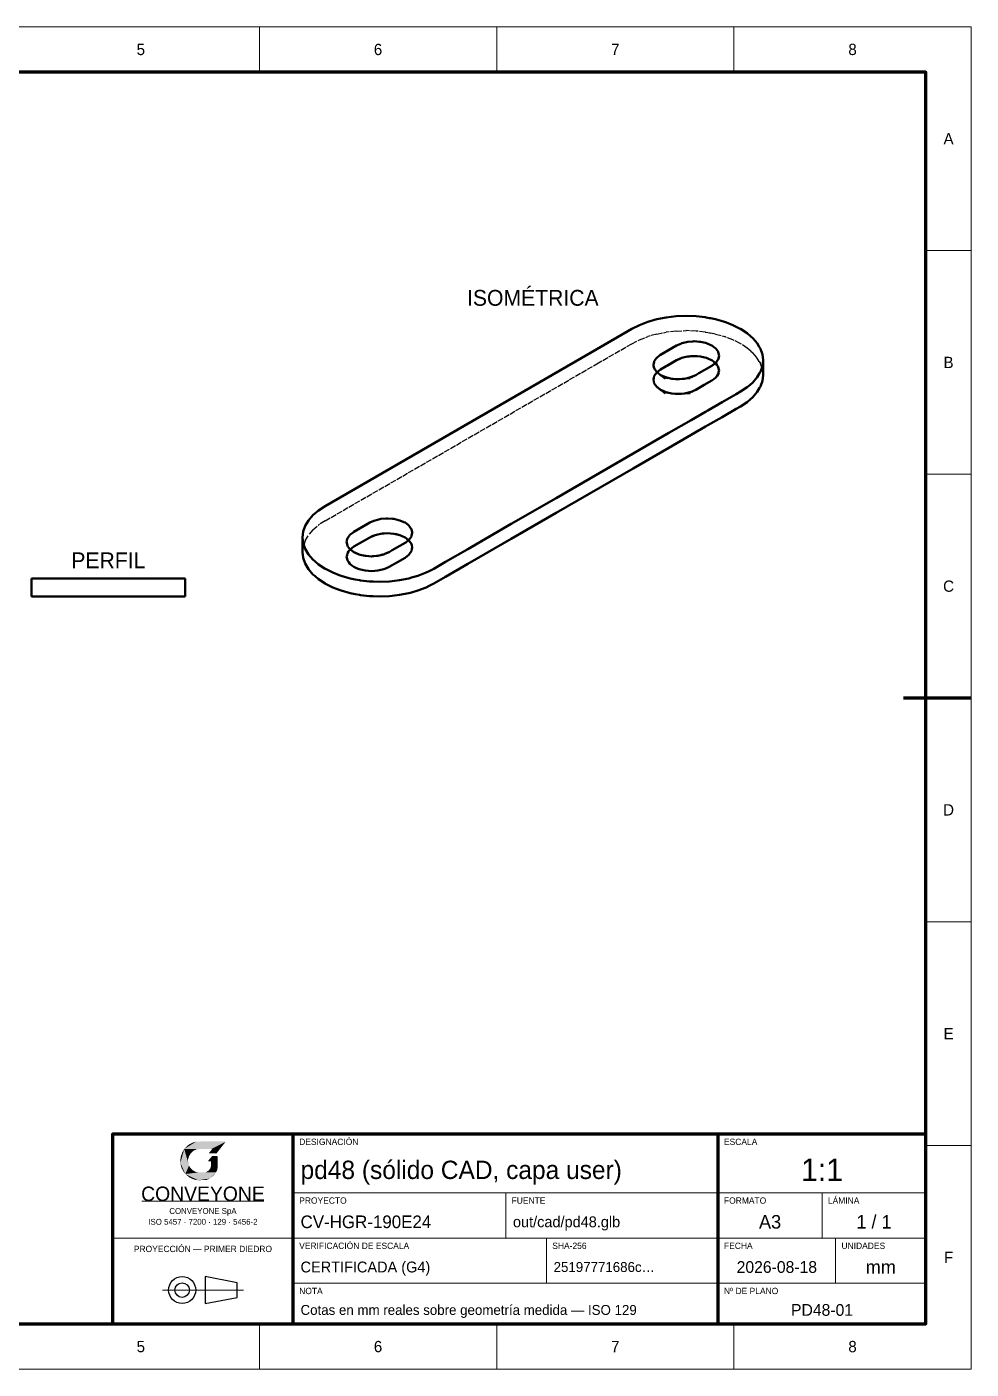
# Model space of a CAD drawing. Header units: millimetres. Extents: x 0 to 420, y 0 to 297.
# Drawn here: x 211 to 420, y 0 to 297 of the extents above; entities that cross this region are included whole.
import ezdxf
from ezdxf.enums import TextEntityAlignment as Align

# ---------------------------------------------------------------- set-up
doc = ezdxf.new("R2010")
doc.units = ezdxf.units.MM
doc.linetypes.add('DASHED', pattern=[1.524, 1.27, -0.254])
for name, color, linetype, lineweight in [('FINA', 7, 'CONTINUOUS', 18), ('NORMA', 7, 'CONTINUOUS', 70), ('OCULTA', 8, 'DASHED', 25), ('TEXTO', 7, 'CONTINUOUS', 25), ('VISIBLE', 7, 'CONTINUOUS', 50)]:
    doc.layers.add(name, color=color, linetype=linetype, lineweight=lineweight)
doc.layers.add('LOGO', color=5, linetype='CONTINUOUS', lineweight=35, true_color=0x3b7cd5)

msp = doc.modelspace()

# ---------------------------------------------------------------- linework, layer by layer
at = {"layer": 'FINA'}
for p, q in [((262.5, 287), (262.5, 297)), ((315, 287), (315, 297)), ((367.5, 287), (367.5, 297)), ((410, 247.5), (420, 247.5)), ((410, 198), (420, 198)), ((410, 148.5), (420, 148.5)), ((410, 99), (420, 99)), ((410, 49.5), (420, 49.5)), ((270, 39), (364, 39)), ((317, 29), (317, 39)), ((364, 39), (410, 39)), ((387, 29), (387, 39)), ((236.5, 37.2), (263.5, 37.2)), ((230, 29), (270, 29)), ((270, 29), (364, 29)), ((326, 19), (326, 29)), ((364, 29), (410, 29)), ((390, 19), (390, 29)), ((270, 19), (364, 19)), ((364, 19), (410, 19)), ((241.03, 17.5), (258.97, 17.5)), ((262.5, 0), (262.5, 10)), ((315, 0), (315, 10)), ((367.5, 0), (367.5, 10))]:
    msp.add_line(p, q, dxfattribs=at)
msp.add_lwpolyline([(0, 0), (420, 0), (420, 297), (0, 297)], close=True, dxfattribs=at)
at = {"layer": 'LOGO'}
for points in [[(245.86, 48.71), (245.14, 47.19), (245.02, 45.63)], [(245.86, 48.71), (245.02, 45.63), (246.1, 43.18)], [(245.86, 48.71), (245.5, 48.13), (245.14, 47.19)], [(248.46, 50.33), (246.93, 49.73), (245.86, 48.71)], [(254.98, 50.27), (248.46, 50.33), (245.86, 48.71)], [(248.8, 48.67), (254.98, 50.27), (245.86, 48.71)], [(246.93, 49.73), (246.4, 49.29), (245.86, 48.71)], [(248.08, 48.43), (248.8, 48.67), (245.86, 48.71)], [(247.84, 48.29), (248.08, 48.43), (245.86, 48.71)], [(247.35, 47.82), (247.84, 48.29), (245.86, 48.71)], [(246.89, 47.05), (247.35, 47.82), (245.86, 48.71)], [(246.72, 46.47), (246.89, 47.05), (245.86, 48.71)], [(246.72, 45.85), (246.72, 46.47), (245.86, 48.71)], [(246.91, 45.03), (246.72, 45.85), (245.86, 48.71)], [(246.91, 45.03), (245.86, 48.71), (246.1, 43.18)], [(248.46, 50.33), (247.81, 50.16), (246.93, 49.73)], [(254.9, 50.4), (250.19, 50.4), (248.46, 50.33)], [(254.98, 50.27), (254.9, 50.4), (248.46, 50.33)], [(248.8, 48.67), (251.95, 48.74), (254.98, 50.27)], [(252.01, 48.66), (251.33, 47.82), (251.37, 47.76)], [(251.37, 47.76), (252.98, 47.71), (254.98, 50.27)], [(252.01, 48.66), (251.37, 47.76), (254.98, 50.27)], [(251.95, 48.74), (252.01, 48.66), (254.98, 50.27)], [(245.14, 47.19), (245.02, 46.52), (245.02, 45.63)], [(245.02, 45.63), (245.11, 45.06), (245.3, 44.45)], [(245.02, 45.63), (245.3, 44.45), (246.1, 43.18)], [(246.1, 43.18), (247.2, 44.55), (246.91, 45.03)], [(246.1, 43.18), (247.74, 44.01), (247.2, 44.55)], [(253.26, 47.12), (252.04, 47.16), (251.19, 46.16)], [(253.26, 47.12), (251.19, 46.16), (251.81, 45.97)], [(251.19, 46.16), (251.2, 46), (251.81, 45.97)], [(252.87, 43.52), (251.81, 45.03), (251.62, 44.38)], [(252.87, 43.52), (253.26, 47.12), (251.81, 45.97)], [(252.87, 43.52), (251.81, 45.97), (251.81, 45.03)], [(252.87, 43.52), (253.21, 44.29), (253.26, 47.12)], [(253.21, 44.29), (253.28, 45.18), (253.26, 47.12)], [(245.3, 44.45), (245.66, 43.76), (246.1, 43.18)], [(246.1, 43.18), (248.42, 43.63), (247.74, 44.01)], [(246.1, 43.18), (248.92, 43.51), (248.42, 43.63)], [(246.1, 43.18), (252.87, 43.52), (250.6, 43.55)], [(246.1, 43.18), (250.6, 43.55), (248.92, 43.51)], [(246.1, 43.18), (248.92, 41.8), (252.87, 43.52)], [(246.1, 43.18), (246.9, 42.5), (247.41, 42.21)], [(246.1, 43.18), (247.41, 42.21), (248.92, 41.8)], [(247.41, 42.21), (248.27, 41.9), (248.92, 41.8)], [(248.92, 41.8), (251.54, 42.18), (252.87, 43.52)], [(248.92, 41.8), (250.7, 41.85), (251.54, 42.18)], [(252.87, 43.52), (251.18, 43.87), (250.6, 43.55)], [(252.87, 43.52), (251.62, 44.38), (251.18, 43.87)], [(251.54, 42.18), (252.34, 42.84), (252.87, 43.52)], [(252.87, 43.52), (253.09, 43.9), (253.21, 44.29)]]:
    msp.add_solid(points, dxfattribs=at)
at = {"layer": 'NORMA'}
for p, q in [((420, 148.5), (405, 148.5)), ((270, 10), (270, 52)), ((364, 10), (364, 52))]:
    msp.add_line(p, q, dxfattribs=at)
for points in [[(20, 10), (410, 10), (410, 287), (20, 287)], [(230, 10), (410, 10), (410, 52), (230, 52)]]:
    msp.add_lwpolyline(points, close=True, dxfattribs=at)
at = {"layer": 'OCULTA'}
for p, q in [((350.44, 229.03), (348.44, 228.46)), ((350.44, 229.03), (352.54, 229.44)), ((354.72, 229.69), (352.54, 229.44)), ((354.72, 229.69), (356.94, 229.78)), ((359.16, 229.69), (356.94, 229.78)), ((361.11, 229.47), (359.16, 229.69)), ((361.11, 229.47), (361.34, 229.44)), ((361.34, 229.44), (362.07, 229.3)), ((362.07, 229.3), (362.32, 229.25)), ((363.45, 229.03), (362.32, 229.25)), ((363.45, 229.03), (365.44, 228.46)), ((337.19, 222.44), (344.92, 226.9)), ((344.92, 226.9), (346.59, 227.75)), ((346.59, 227.75), (348.44, 228.46)), ((365.88, 228.3), (365.44, 228.46)), ((367.29, 227.75), (365.88, 228.3)), ((368.88, 226.94), (367.29, 227.75)), ((368.88, 226.94), (368.96, 226.9)), ((370.43, 225.94), (368.96, 226.9)), ((371.24, 225.24), (370.43, 225.94)), ((371.24, 225.24), (371.66, 224.87)), ((372.18, 224.27), (371.66, 224.87)), ((372.65, 223.72), (372.18, 224.27)), ((373.11, 222.93), (372.65, 223.72)), ((373.11, 222.93), (373.36, 222.5)), ((277.04, 187.71), (337.19, 222.44)), ((373.8, 221.24), (373.36, 222.5)), ((373.94, 220.02), (373.8, 221.24)), ((373.94, 220.02), (373.94, 219.96)), ((277.04, 187.71), (275.57, 186.75)), ((272.64, 183.31), (273.35, 184.53)), ((274.34, 185.68), (273.35, 184.53)), ((274.34, 185.68), (275.57, 186.75)), ((272.06, 180.77), (272.2, 182.05)), ((272.64, 183.31), (272.2, 182.05)), ((212.15, 174.96), (212.06, 174.96)), ((212.06, 174.96), (212.06, 174.96)), ((212.06, 174.96), (212.06, 174.96)), ((212.06, 174.96), (212.06, 174.96)), ((212.06, 174.96), (212.06, 174.96)), ((212.06, 174.96), (212.06, 174.96)), ((212.06, 174.96), (212.06, 174.96)), ((212.06, 174.96), (212.06, 174.96)), ((212.06, 174.96), (212.06, 174.96)), ((212.06, 174.96), (212.06, 174.96)), ((212.06, 174.96), (212.06, 174.96)), ((212.06, 174.96), (212.06, 174.96)), ((212.06, 174.96), (212.06, 174.96)), ((212.2, 174.96), (212.15, 174.96)), ((212.64, 174.96), (212.2, 174.96)), ((213.15, 174.96), (212.64, 174.96)), ((213.35, 174.96), (213.15, 174.96)), ((214.34, 174.96), (213.35, 174.96)), ((215.22, 174.96), (214.34, 174.96)), ((215.57, 174.96), (215.22, 174.96)), ((217.04, 174.96), (215.57, 174.96)), ((218.1, 174.96), (217.04, 174.96)), ((218.71, 174.96), (218.1, 174.96)), ((220.36, 174.96), (218.71, 174.96)), ((220.56, 174.96), (220.36, 174.96)), ((221.49, 174.96), (220.56, 174.96)), ((222.55, 174.96), (221.49, 174.96)), ((224.66, 174.96), (222.55, 174.96)), ((225.17, 174.96), (224.66, 174.96)), ((226.84, 174.96), (225.17, 174.96)), ((228.95, 174.96), (226.84, 174.96)), ((229.06, 174.96), (228.95, 174.96)), ((231.28, 174.96), (229.06, 174.96)), ((232.71, 174.96), (231.28, 174.96)), ((233.46, 174.96), (232.71, 174.96)), ((235.56, 174.96), (233.46, 174.96)), ((237.56, 174.96), (235.56, 174.96)), ((239.41, 174.96), (237.56, 174.96)), ((241.08, 174.96), (239.41, 174.96)), ((242.55, 174.96), (241.08, 174.96)), ((243.78, 174.96), (242.55, 174.96)), ((244.76, 174.96), (243.78, 174.96)), ((245.48, 174.96), (244.76, 174.96)), ((245.91, 174.96), (245.48, 174.96)), ((246.06, 174.96), (245.91, 174.96)), ((246.06, 174.96), (246.06, 174.96)), ((246.06, 174.96), (246.06, 174.96)), ((212.15, 170.96), (212.06, 170.96)), ((212.06, 170.96), (212.06, 170.96)), ((212.06, 170.96), (212.06, 170.96)), ((212.06, 170.96), (212.06, 170.96)), ((212.06, 170.96), (212.06, 170.96)), ((212.06, 170.96), (212.06, 170.96)), ((212.06, 170.96), (212.06, 170.96)), ((212.06, 170.96), (212.06, 170.96)), ((212.06, 170.96), (212.06, 170.96)), ((212.06, 170.96), (212.06, 170.96)), ((212.06, 170.96), (212.06, 170.96)), ((212.06, 170.96), (212.06, 170.96)), ((212.06, 170.96), (212.06, 170.96)), ((212.15, 170.96), (212.2, 170.96)), ((212.64, 170.96), (212.2, 170.96)), ((213.15, 170.96), (212.64, 170.96)), ((213.15, 170.96), (213.35, 170.96)), ((214.34, 170.96), (213.35, 170.96)), ((215.22, 170.96), (214.34, 170.96)), ((215.22, 170.96), (215.57, 170.96)), ((217.04, 170.96), (215.57, 170.96)), ((218.1, 170.96), (217.04, 170.96)), ((218.1, 170.96), (218.71, 170.96)), ((220.36, 170.96), (218.71, 170.96)), ((220.56, 170.96), (220.36, 170.96)), ((221.49, 170.96), (220.56, 170.96)), ((221.49, 170.96), (222.55, 170.96)), ((224.66, 170.96), (222.55, 170.96)), ((225.17, 170.96), (224.66, 170.96)), ((225.17, 170.96), (226.84, 170.96)), ((228.95, 170.96), (226.84, 170.96)), ((229.06, 170.96), (228.95, 170.96)), ((229.06, 170.96), (231.28, 170.96)), ((232.71, 170.96), (231.28, 170.96)), ((233.46, 170.96), (232.71, 170.96)), ((233.46, 170.96), (235.56, 170.96)), ((237.56, 170.96), (235.56, 170.96)), ((237.56, 170.96), (239.41, 170.96)), ((241.08, 170.96), (239.41, 170.96)), ((241.08, 170.96), (242.55, 170.96)), ((243.78, 170.96), (242.55, 170.96)), ((243.78, 170.96), (244.76, 170.96)), ((245.48, 170.96), (244.76, 170.96)), ((245.48, 170.96), (245.91, 170.96)), ((246.06, 170.96), (245.91, 170.96)), ((246.06, 170.96), (246.06, 170.96)), ((246.06, 170.96), (246.06, 170.96))]:
    msp.add_line(p, q, dxfattribs=at)
at = {"layer": 'TEXTO'}
msp.add_lwpolyline([(250.46, 14.51), (257.59, 15.89), (257.59, 19.11), (250.46, 20.49)], close=True, dxfattribs=at)
for radius in [2.99, 1.61]:
    msp.add_circle((245.4, 17.5), radius, dxfattribs=at)
at = {"layer": 'VISIBLE'}
for p, q in [((346.59, 231.02), (348.44, 231.73)), ((346.59, 231.02), (348.44, 231.73)), ((350.44, 232.3), (348.44, 231.73)), ((348.44, 231.73), (350.44, 232.3)), ((348.44, 231.73), (348.44, 231.73)), ((352.54, 232.71), (350.44, 232.3)), ((350.44, 232.3), (352.54, 232.71)), ((350.44, 232.3), (350.44, 232.3)), ((354.72, 232.96), (352.54, 232.71)), ((352.54, 232.71), (354.72, 232.96)), ((352.54, 232.71), (352.54, 232.71)), ((356.94, 233.04), (354.72, 232.96)), ((354.72, 232.96), (356.94, 233.04)), ((354.72, 232.96), (354.72, 232.96)), ((359.16, 232.96), (356.94, 233.04)), ((356.94, 233.04), (356.94, 233.04)), ((356.94, 233.04), (359.16, 232.96)), ((361.11, 232.74), (359.16, 232.96)), ((359.16, 232.96), (359.16, 232.96)), ((359.16, 232.96), (361.11, 232.74)), ((361.34, 232.71), (361.11, 232.74)), ((361.11, 232.74), (361.34, 232.71)), ((362.07, 232.57), (361.34, 232.71)), ((361.34, 232.71), (361.34, 232.71)), ((361.34, 232.71), (362.07, 232.57)), ((362.07, 232.57), (362.32, 232.52)), ((362.07, 232.57), (362.32, 232.52)), ((363.45, 232.3), (362.32, 232.52)), ((362.32, 232.52), (363.45, 232.3)), ((365.44, 231.73), (363.45, 232.3)), ((363.45, 232.3), (363.45, 232.3)), ((363.45, 232.3), (365.44, 231.73)), ((365.88, 231.56), (365.44, 231.73)), ((365.44, 231.73), (365.44, 231.73)), ((365.44, 231.73), (365.88, 231.56)), ((337.19, 225.71), (344.92, 230.17)), ((337.19, 225.71), (344.92, 230.17)), ((346.59, 231.02), (344.92, 230.17)), ((344.92, 230.17), (346.59, 231.02)), ((344.92, 230.17), (344.92, 230.17)), ((346.59, 231.02), (346.59, 231.02)), ((367.29, 231.02), (365.88, 231.56)), ((365.88, 231.56), (367.29, 231.02)), ((368.88, 230.21), (367.29, 231.02)), ((367.29, 231.02), (367.29, 231.02)), ((367.29, 231.02), (368.88, 230.21)), ((368.96, 230.17), (368.88, 230.21)), ((368.88, 230.21), (368.96, 230.17)), ((370.43, 229.2), (368.96, 230.17)), ((368.96, 230.17), (368.96, 230.17)), ((368.96, 230.17), (370.43, 229.2)), ((371.24, 228.5), (370.43, 229.2)), ((370.43, 229.2), (370.43, 229.2)), ((370.43, 229.2), (371.24, 228.5)), ((354.82, 226.49), (351.28, 224.45)), ((351.28, 224.45), (354.11, 226.09)), ((354.82, 226.49), (354.11, 226.09)), ((354.82, 226.49), (355.73, 226.9)), ((355.96, 227), (355.73, 226.9)), ((355.96, 227), (357.02, 227.25)), ((357.29, 227.32), (357.02, 227.25)), ((357.29, 227.32), (358.42, 227.4)), ((358.71, 227.42), (358.42, 227.4)), ((358.71, 227.42), (359.85, 227.34)), ((360.13, 227.32), (359.85, 227.34)), ((360.13, 227.32), (361.19, 227.06)), ((361.46, 227), (361.19, 227.06)), ((361.46, 227), (362.37, 226.6)), ((362.6, 226.49), (362.37, 226.6)), ((362.6, 226.49), (363.3, 225.97)), ((363.47, 225.84), (363.3, 225.97)), ((363.47, 225.84), (363.91, 225.22)), ((371.66, 228.14), (371.24, 228.5)), ((371.24, 228.5), (371.66, 228.14)), ((372.18, 227.53), (371.66, 228.14)), ((371.66, 228.14), (371.66, 228.14)), ((371.66, 228.14), (371.66, 228.14)), ((371.66, 228.14), (372.18, 227.53)), ((372.65, 226.98), (372.18, 227.53)), ((372.18, 227.53), (372.65, 226.98)), ((373.11, 226.19), (372.65, 226.98)), ((372.65, 226.98), (372.65, 226.98)), ((372.65, 226.98), (372.65, 226.98)), ((372.65, 226.98), (373.11, 226.19)), ((373.36, 225.77), (373.11, 226.19)), ((373.11, 226.19), (373.36, 225.77)), ((373.8, 224.51), (373.36, 225.77)), ((373.36, 225.77), (373.36, 225.77)), ((373.36, 225.77), (373.36, 225.77)), ((373.36, 225.77), (373.8, 224.51)), ((337.19, 225.71), (277.04, 190.98)), ((277.04, 190.98), (337.19, 225.71)), ((349.67, 222.21), (349.82, 222.87)), ((349.86, 223.03), (349.82, 222.87)), ((349.86, 223.03), (350.3, 223.64)), ((350.41, 223.8), (350.3, 223.64)), ((350.41, 223.8), (351.11, 224.32)), ((351.28, 224.45), (351.11, 224.32)), ((354.82, 223.23), (351.28, 221.19)), ((354.82, 223.23), (351.28, 221.19)), ((354.82, 223.23), (352.98, 222.17)), ((354.82, 223.23), (355.37, 223.47)), ((354.97, 223.29), (354.82, 223.23)), ((354.82, 223.23), (354.82, 223.23)), ((355.96, 223.73), (354.97, 223.29)), ((355.96, 223.73), (355.37, 223.47)), ((355.96, 223.73), (356.6, 223.89)), ((356, 223.74), (355.96, 223.73)), ((355.96, 223.73), (355.96, 223.73)), ((355.96, 223.73), (355.96, 223.73)), ((356.6, 223.89), (356, 223.74)), ((357.29, 224.05), (356.6, 223.89)), ((357.29, 224.05), (356.6, 223.89)), ((357.29, 224.05), (357.97, 224.1)), ((357.62, 224.08), (357.29, 224.05)), ((357.29, 224.05), (357.29, 224.05)), ((357.29, 224.05), (357.29, 224.05)), ((357.97, 224.1), (357.62, 224.08)), ((358.71, 224.16), (357.97, 224.1)), ((358.71, 224.16), (357.97, 224.1)), ((358.71, 224.16), (359.39, 224.11)), ((360.13, 224.05), (358.71, 224.16)), ((358.71, 224.16), (358.71, 224.16)), ((358.71, 224.16), (358.71, 224.16)), ((358.71, 224.16), (358.71, 224.16)), ((360.13, 224.05), (359.39, 224.11)), ((360.13, 224.05), (360.77, 223.9)), ((360.72, 223.91), (360.13, 224.05)), ((360.13, 224.05), (360.13, 224.05)), ((360.13, 224.05), (360.13, 224.05)), ((361.46, 223.73), (360.72, 223.91)), ((361.46, 223.73), (360.77, 223.9)), ((361.46, 223.73), (362.01, 223.49)), ((362.01, 223.49), (361.46, 223.73)), ((361.46, 223.73), (361.46, 223.73)), ((361.46, 223.73), (361.46, 223.73)), ((362.6, 223.23), (362.01, 223.49)), ((362.6, 223.23), (362.01, 223.49)), ((362.6, 223.23), (363.02, 222.91)), ((363.41, 222.62), (362.6, 223.23)), ((362.6, 223.23), (362.6, 223.23)), ((362.6, 223.23), (362.6, 223.23)), ((363.47, 222.57), (363.02, 222.91)), ((364.24, 223.73), (363.47, 222.66)), ((363.47, 222.66), (363.58, 222.82)), ((364.02, 223.43), (363.58, 222.82)), ((364.02, 225.07), (363.91, 225.22)), ((364.02, 225.07), (364.17, 224.41)), ((364.08, 223.67), (364.02, 223.43)), ((364.02, 223.43), (364.06, 223.59)), ((364.21, 224.25), (364.06, 223.59)), ((364.21, 224.25), (364.17, 224.41)), ((373.94, 223.28), (373.8, 224.51)), ((373.8, 224.51), (373.8, 224.51)), ((373.8, 224.51), (373.8, 224.51)), ((373.8, 224.51), (373.94, 223.28)), ((373.8, 221.95), (373.94, 223.23)), ((373.94, 223.23), (373.94, 223.28)), ((373.94, 223.28), (373.94, 223.23)), ((373.94, 223.23), (373.94, 223.23)), ((373.94, 223.23), (373.94, 219.96)), ((349.67, 222.21), (349.71, 222.04)), ((349.86, 221.39), (349.71, 222.04)), ((349.86, 221.39), (349.97, 221.23)), ((349.86, 219.76), (350.12, 220.13)), ((350.41, 220.62), (349.97, 221.23)), ((350.41, 220.53), (350.12, 220.13)), ((350.41, 220.53), (350.83, 220.85)), ((350.41, 220.62), (352.38, 219.14)), ((350.41, 220.62), (350.58, 220.49)), ((350.72, 220.77), (350.47, 220.58)), ((350.47, 220.58), (350.47, 220.58)), ((350.47, 220.58), (350.47, 220.58)), ((350.47, 220.58), (350.47, 220.58)), ((350.47, 220.58), (350.47, 220.58)), ((350.47, 220.58), (350.47, 220.58)), ((350.47, 220.58), (350.47, 220.58)), ((350.47, 220.58), (350.47, 220.58)), ((350.47, 220.58), (350.47, 220.58)), ((350.47, 220.58), (350.47, 220.58)), ((350.47, 220.58), (350.47, 220.58)), ((350.47, 220.58), (350.47, 220.58)), ((350.47, 220.58), (350.47, 220.58)), ((350.47, 220.58), (350.47, 220.58)), ((350.47, 220.58), (350.47, 220.58)), ((350.47, 220.58), (350.47, 220.58)), ((350.47, 220.58), (350.47, 220.58)), ((350.47, 220.58), (350.47, 220.58)), ((350.47, 220.58), (350.47, 220.58)), ((350.47, 220.58), (350.47, 220.58)), ((350.47, 220.58), (350.58, 220.49)), ((351.28, 219.96), (350.58, 220.49)), ((350.58, 220.49), (351.28, 219.96)), ((350.83, 220.85), (350.72, 220.77)), ((351.28, 221.19), (350.83, 220.85)), ((350.94, 220.93), (350.83, 220.85)), ((351.28, 221.19), (350.94, 220.93)), ((351.28, 221.19), (352.98, 222.17)), ((351.28, 221.19), (351.28, 221.19)), ((351.28, 219.96), (352.78, 219.3)), ((351.28, 219.96), (351.51, 219.86)), ((351.28, 219.96), (351.28, 219.96)), ((351.28, 219.96), (351.28, 219.96)), ((351.28, 219.96), (351.95, 219.67)), ((352.42, 219.46), (351.51, 219.86)), ((359.06, 219.96), (357.92, 219.46)), ((359.06, 219.96), (358.15, 219.56)), ((358.15, 219.56), (359.06, 219.96)), ((359.06, 219.96), (359.77, 220.37)), ((359.06, 219.96), (359.77, 220.37)), ((359.06, 219.96), (359.06, 219.96)), ((362.6, 222), (359.77, 220.37)), ((359.77, 220.37), (362.6, 222)), ((362.6, 222), (363.41, 222.62)), ((362.6, 222), (362.77, 222.14)), ((362.6, 222), (362.6, 222)), ((363.47, 222.66), (362.77, 222.14)), ((363.41, 222.62), (363.41, 222.62)), ((363.41, 222.62), (363.41, 222.62)), ((363.41, 222.62), (363.41, 222.62)), ((363.41, 222.62), (363.41, 222.62)), ((363.41, 222.62), (363.41, 222.62)), ((363.41, 222.62), (363.41, 222.62)), ((363.41, 222.62), (363.41, 222.62)), ((363.41, 222.62), (363.41, 222.62)), ((363.41, 222.62), (363.41, 222.62)), ((363.41, 222.62), (363.41, 222.62)), ((363.41, 222.62), (363.41, 222.62)), ((363.41, 222.62), (363.41, 222.62)), ((363.41, 222.62), (363.41, 222.62)), ((363.41, 222.62), (363.41, 222.62)), ((363.41, 222.62), (363.41, 222.62)), ((363.41, 222.62), (363.41, 222.62)), ((363.41, 222.62), (363.41, 222.62)), ((363.41, 222.62), (363.41, 222.62)), ((363.41, 222.62), (363.41, 222.62)), ((363.47, 222.57), (363.74, 222.2)), ((364.24, 220.47), (363.47, 219.4)), ((363.47, 219.4), (363.76, 219.79)), ((364.02, 221.81), (363.74, 222.2)), ((364.02, 220.16), (363.76, 219.79)), ((364.02, 221.81), (364.11, 221.41)), ((364.02, 220.16), (364.12, 220.59)), ((364.08, 220.4), (364.02, 220.16)), ((364.21, 220.98), (364.11, 221.41)), ((364.21, 220.98), (364.12, 220.59)), ((372.65, 219.47), (373.19, 220.4)), ((373.19, 220.4), (373.36, 220.69)), ((373.36, 220.69), (373.8, 221.95)), ((373.8, 218.68), (373.94, 219.96)), ((373.94, 219.96), (373.8, 218.68)), ((373.94, 219.96), (373.94, 219.96)), ((349.67, 218.94), (349.76, 219.34)), ((349.67, 218.94), (349.77, 218.51)), ((349.86, 219.76), (349.76, 219.34)), ((349.86, 218.12), (349.77, 218.51)), ((349.86, 218.12), (350.15, 217.72)), ((350.41, 217.35), (350.15, 217.72)), ((352.38, 215.88), (350.41, 217.35)), ((350.41, 217.35), (350.86, 217.01)), ((351.28, 216.7), (350.86, 217.01)), ((351.95, 219.67), (352.42, 219.46)), ((352.42, 219.46), (352.9, 219.34)), ((352.42, 219.46), (352.69, 219.39)), ((352.42, 219.46), (352.42, 219.46)), ((352.42, 219.46), (352.42, 219.46)), ((352.42, 219.46), (352.69, 219.39)), ((353.75, 219.14), (352.69, 219.39)), ((352.69, 219.39), (353.75, 219.14)), ((353.75, 219.14), (354.03, 219.12)), ((353.75, 219.14), (353.75, 219.14)), ((353.75, 219.14), (353.75, 219.14)), ((353.75, 219.14), (354.03, 219.12)), ((355.17, 219.03), (354.03, 219.12)), ((354.03, 219.12), (354.6, 219.08)), ((354.6, 219.08), (355.17, 219.03)), ((357.8, 219.23), (355.17, 219.03)), ((355.17, 219.03), (356.48, 219.13)), ((355.17, 219.03), (355.46, 219.05)), ((355.17, 219.03), (355.17, 219.03)), ((355.17, 219.03), (355.17, 219.03)), ((356.6, 219.14), (355.46, 219.05)), ((356.48, 219.13), (356.6, 219.14)), ((358.37, 219.57), (356.6, 219.14)), ((356.6, 219.14), (356.86, 219.2)), ((356.6, 219.14), (356.86, 219.2)), ((356.6, 219.14), (356.6, 219.14)), ((356.6, 219.14), (356.6, 219.14)), ((357.92, 219.46), (356.86, 219.2)), ((356.86, 219.2), (357.65, 219.39)), ((357.65, 219.39), (357.92, 219.46)), ((357.92, 219.46), (358.15, 219.56)), ((357.92, 219.46), (358.15, 219.56)), ((357.92, 219.46), (357.92, 219.46)), ((357.92, 219.46), (357.92, 219.46)), ((359.06, 216.7), (360.9, 217.76)), ((362.6, 218.74), (360.9, 217.76)), ((362.6, 218.74), (363.05, 219.08)), ((363.47, 219.4), (363.05, 219.08)), ((368.96, 216.29), (370.43, 217.25)), ((370.43, 217.25), (371.09, 217.82)), ((371.09, 217.82), (371.66, 218.32)), ((371.66, 218.32), (372.65, 219.47)), ((372.65, 216.21), (373.19, 217.14)), ((373.19, 217.14), (372.65, 216.21)), ((373.19, 217.14), (373.36, 217.42)), ((373.36, 217.42), (373.19, 217.14)), ((373.8, 218.68), (373.36, 217.42)), ((373.8, 218.68), (373.36, 217.42)), ((373.36, 217.42), (373.36, 217.42)), ((373.36, 217.42), (373.36, 217.42)), ((373.8, 218.68), (373.8, 218.68)), ((373.8, 218.68), (373.8, 218.68)), ((352.78, 216.03), (351.28, 216.7)), ((351.28, 216.7), (351.88, 216.43)), ((352.42, 216.19), (351.88, 216.43)), ((352.9, 216.08), (352.42, 216.19)), ((352.42, 216.19), (353.11, 216.03)), ((353.75, 215.88), (353.11, 216.03)), ((353.75, 215.88), (354.49, 215.82)), ((355.17, 215.77), (354.49, 215.82)), ((357.8, 215.97), (355.17, 215.77)), ((355.17, 215.77), (355.91, 215.82)), ((356.6, 215.88), (355.91, 215.82)), ((358.37, 216.3), (356.6, 215.88)), ((356.6, 215.88), (357.29, 216.04)), ((357.92, 216.19), (357.29, 216.04)), ((359.06, 216.7), (357.92, 216.19)), ((357.92, 216.19), (358.52, 216.45)), ((359.06, 216.7), (358.52, 216.45)), ((361.73, 212.11), (364.88, 213.93)), ((364.88, 213.93), (368.01, 215.74)), ((368.01, 215.74), (368.96, 216.29)), ((370.43, 213.99), (368.96, 213.02)), ((370.43, 213.99), (368.96, 213.02)), ((370.43, 213.99), (371.09, 214.56)), ((371.09, 214.56), (370.43, 213.99)), ((370.43, 213.99), (370.43, 213.99)), ((371.09, 214.56), (371.66, 215.06)), ((371.66, 215.06), (371.09, 214.56)), ((372.65, 216.21), (371.66, 215.06)), ((372.65, 216.21), (371.66, 215.06)), ((371.66, 215.06), (371.66, 215.06)), ((371.66, 215.06), (371.66, 215.06)), ((372.65, 216.21), (372.65, 216.21)), ((372.65, 216.21), (372.65, 216.21)), ((358.03, 209.98), (361.23, 211.83)), ((361.23, 211.83), (361.73, 212.11)), ((364.88, 210.67), (368.01, 212.47)), ((368.01, 212.47), (364.88, 210.67)), ((368.01, 212.47), (368.96, 213.02)), ((368.96, 213.02), (368.01, 212.47)), ((368.96, 213.02), (368.96, 213.02)), ((353.11, 207.14), (358.03, 209.98)), ((358.03, 206.71), (361.23, 208.56)), ((361.23, 208.56), (358.03, 206.71)), ((361.23, 208.56), (361.73, 208.85)), ((361.73, 208.85), (361.23, 208.56)), ((361.73, 208.85), (364.88, 210.67)), ((364.88, 210.67), (361.73, 208.85)), ((345.19, 202.57), (353.11, 207.14)), ((353.11, 203.87), (358.03, 206.71)), ((358.03, 206.71), (353.11, 203.87)), ((328.15, 192.73), (345.19, 202.57)), ((345.19, 199.3), (353.11, 203.87)), ((353.11, 203.87), (345.19, 199.3)), ((328.15, 189.46), (345.19, 199.3)), ((345.19, 199.3), (328.15, 189.46)), ((277.04, 190.98), (275.57, 190.01)), ((275.57, 190.01), (277.04, 190.98)), ((277.04, 190.98), (277.04, 190.98)), ((318.23, 187), (328.15, 192.73)), ((273.35, 187.79), (272.64, 186.58)), ((272.64, 186.58), (273.35, 187.79)), ((274.34, 188.94), (273.35, 187.79)), ((273.35, 187.79), (274.34, 188.94)), ((273.35, 187.79), (273.35, 187.79)), ((273.35, 187.79), (273.35, 187.79)), ((275.57, 190.01), (274.34, 188.94)), ((274.34, 188.94), (275.57, 190.01)), ((274.34, 188.94), (274.34, 188.94)), ((274.34, 188.94), (274.34, 188.94)), ((275.57, 190.01), (275.57, 190.01)), ((286.94, 187.3), (283.4, 185.26)), ((286.94, 187.3), (286.23, 186.89)), ((286.94, 187.3), (287.85, 187.71)), ((288.08, 187.81), (287.85, 187.71)), ((288.08, 187.81), (289.14, 188.06)), ((289.4, 188.12), (289.14, 188.06)), ((289.4, 188.12), (290.54, 188.21)), ((290.83, 188.23), (290.54, 188.21)), ((290.83, 188.23), (291.97, 188.15)), ((292.25, 188.12), (291.97, 188.15)), ((292.25, 188.12), (293.31, 187.87)), ((293.58, 187.81), (293.31, 187.87)), ((293.58, 187.81), (294.49, 187.4)), ((294.72, 187.3), (294.49, 187.4)), ((294.72, 187.3), (295.42, 186.78)), ((318.23, 183.73), (328.15, 189.46)), ((328.15, 189.46), (318.23, 183.73)), ((272.2, 185.32), (272.06, 184.04)), ((272.06, 184.04), (272.2, 185.32)), ((272.64, 186.58), (272.2, 185.32)), ((272.2, 185.32), (272.64, 186.58)), ((272.2, 185.32), (272.2, 185.32)), ((272.2, 185.32), (272.2, 185.32)), ((272.64, 186.58), (272.64, 186.58)), ((272.64, 186.58), (272.64, 186.58)), ((281.98, 183.84), (282.42, 184.45)), ((282.53, 184.6), (282.42, 184.45)), ((282.53, 184.6), (283.23, 185.13)), ((283.4, 185.26), (283.23, 185.13)), ((283.4, 185.26), (286.23, 186.89)), ((286.94, 184.04), (287.48, 184.28)), ((288.08, 184.54), (287.09, 184.1)), ((288.08, 184.54), (287.48, 184.28)), ((288.08, 184.54), (288.71, 184.69)), ((288.12, 184.55), (288.08, 184.54)), ((288.08, 184.54), (288.08, 184.54)), ((288.08, 184.54), (288.08, 184.54)), ((288.71, 184.69), (288.12, 184.55)), ((289.4, 184.86), (288.71, 184.69)), ((289.4, 184.86), (288.71, 184.69)), ((289.4, 184.86), (290.09, 184.91)), ((289.74, 184.88), (289.4, 184.86)), ((289.4, 184.86), (289.4, 184.86)), ((289.4, 184.86), (289.4, 184.86)), ((290.09, 184.91), (289.74, 184.88)), ((290.83, 184.97), (290.09, 184.91)), ((290.83, 184.97), (290.09, 184.91)), ((290.83, 184.97), (291.51, 184.92)), ((292.25, 184.86), (290.83, 184.97)), ((290.83, 184.97), (290.83, 184.97)), ((290.83, 184.97), (290.83, 184.97)), ((290.83, 184.97), (290.83, 184.97)), ((292.25, 184.86), (291.51, 184.92)), ((292.25, 184.86), (292.89, 184.71)), ((292.25, 184.86), (292.25, 184.86)), ((292.25, 184.86), (292.25, 184.86)), ((292.84, 184.72), (292.25, 184.86)), ((293.58, 184.54), (292.84, 184.72)), ((293.58, 184.54), (292.89, 184.71)), ((293.58, 184.54), (294.12, 184.3)), ((294.12, 184.3), (293.58, 184.54)), ((293.58, 184.54), (293.58, 184.54)), ((293.58, 184.54), (293.58, 184.54)), ((294.72, 184.04), (294.12, 184.3)), ((294.72, 184.04), (294.12, 184.3)), ((295.59, 186.65), (295.42, 186.78)), ((295.59, 186.65), (296.03, 186.03)), ((296.14, 184.24), (295.7, 183.62)), ((296.14, 185.88), (296.03, 186.03)), ((296.14, 185.88), (296.29, 185.22)), ((296.14, 184.24), (296.18, 184.4)), ((296.33, 185.06), (296.18, 184.4)), ((296.33, 185.06), (296.29, 185.22)), ((308.64, 181.46), (318.23, 187)), ((272.06, 184.04), (272.2, 182.76)), ((272.06, 180.77), (272.06, 184.04)), ((272.06, 184.04), (272.06, 184.04)), ((272.2, 182.76), (272.64, 181.5)), ((272.64, 181.5), (273.35, 180.28)), ((281.79, 183.02), (281.94, 183.67)), ((281.79, 183.02), (281.83, 182.85)), ((281.98, 182.19), (281.83, 182.85)), ((281.98, 183.84), (281.94, 183.67)), ((281.98, 182.19), (282.09, 182.04)), ((282.53, 181.43), (282.09, 182.04)), ((282.53, 181.34), (282.24, 180.94)), ((282.53, 181.34), (282.95, 181.65)), ((282.53, 181.43), (282.7, 181.3)), ((282.95, 181.65), (282.59, 181.38)), ((282.59, 181.38), (282.59, 181.38)), ((282.59, 181.38), (282.59, 181.38)), ((282.59, 181.38), (282.59, 181.38)), ((282.59, 181.38), (282.59, 181.38)), ((282.59, 181.38), (282.59, 181.38)), ((282.59, 181.38), (282.59, 181.38)), ((282.59, 181.38), (282.59, 181.38)), ((282.59, 181.38), (282.59, 181.38)), ((282.59, 181.38), (282.59, 181.38)), ((282.59, 181.38), (282.59, 181.38)), ((282.59, 181.38), (282.59, 181.38)), ((282.59, 181.38), (282.59, 181.38)), ((282.59, 181.38), (282.59, 181.38)), ((282.59, 181.38), (282.59, 181.38)), ((282.59, 181.38), (282.59, 181.38)), ((282.59, 181.38), (282.59, 181.38)), ((282.59, 181.38), (282.59, 181.38)), ((282.59, 181.38), (282.59, 181.38)), ((282.59, 181.38), (282.59, 181.38)), ((282.59, 181.38), (282.7, 181.3)), ((283.4, 180.77), (282.7, 181.3)), ((282.7, 181.3), (283.31, 180.84)), ((283.4, 182), (282.95, 181.65)), ((283.4, 182), (282.95, 181.65)), ((286.94, 184.04), (283.4, 182)), ((283.4, 182), (285.1, 182.98)), ((285.1, 182.98), (283.4, 182)), ((283.4, 182), (283.4, 182)), ((286.94, 184.04), (285.1, 182.98)), ((286.94, 184.04), (285.1, 182.98)), ((287.09, 184.1), (286.94, 184.04)), ((286.94, 184.04), (286.94, 184.04)), ((291.18, 180.77), (291.89, 181.18)), ((291.18, 180.77), (291.89, 181.18)), ((294.72, 182.81), (291.89, 181.18)), ((291.89, 181.18), (292.92, 181.78)), ((292.92, 181.78), (294.72, 182.81)), ((294.72, 184.04), (295.14, 183.72)), ((295.53, 183.42), (294.72, 184.04)), ((294.72, 184.04), (294.72, 184.04)), ((294.72, 184.04), (294.72, 184.04)), ((294.72, 182.81), (295.53, 183.42)), ((294.72, 182.81), (294.89, 182.94)), ((294.72, 182.81), (294.72, 182.81)), ((295.59, 183.47), (294.89, 182.94)), ((295.59, 183.38), (295.14, 183.72)), ((295.53, 183.42), (295.53, 183.42)), ((295.53, 183.42), (295.53, 183.42)), ((295.53, 183.42), (295.53, 183.42)), ((295.53, 183.42), (295.53, 183.42)), ((295.53, 183.42), (295.53, 183.42)), ((295.53, 183.42), (295.53, 183.42)), ((295.53, 183.42), (295.53, 183.42)), ((295.53, 183.42), (295.53, 183.42)), ((295.53, 183.42), (295.53, 183.42)), ((295.53, 183.42), (295.53, 183.42)), ((295.53, 183.42), (295.53, 183.42)), ((295.53, 183.42), (295.53, 183.42)), ((295.53, 183.42), (295.53, 183.42)), ((295.53, 183.42), (295.53, 183.42)), ((295.53, 183.42), (295.53, 183.42)), ((295.53, 183.42), (295.53, 183.42)), ((295.53, 183.42), (295.53, 183.42)), ((295.53, 183.42), (295.53, 183.42)), ((295.53, 183.42), (295.53, 183.42)), ((295.59, 183.47), (295.7, 183.62)), ((295.59, 183.38), (295.85, 183.01)), ((296.14, 182.61), (295.85, 183.01)), ((296.14, 182.61), (296.23, 182.22)), ((296.14, 180.97), (296.24, 181.4)), ((296.33, 181.79), (296.23, 182.22)), ((296.33, 181.79), (296.24, 181.4)), ((303.68, 178.6), (308.64, 181.46)), ((308.64, 178.2), (318.23, 183.73)), ((318.23, 183.73), (308.64, 178.2)), ((272.06, 180.77), (272.2, 179.49)), ((272.2, 179.49), (272.06, 180.77)), ((272.06, 180.77), (272.06, 180.77)), ((272.64, 178.23), (272.2, 179.49)), ((272.64, 178.23), (272.2, 179.49)), ((272.2, 179.49), (272.2, 179.49)), ((272.2, 179.49), (272.2, 179.49)), ((272.64, 178.23), (273.35, 177.02)), ((272.64, 178.23), (272.64, 178.23)), ((272.64, 178.23), (272.64, 178.23)), ((273.35, 177.02), (272.64, 178.23)), ((273.35, 180.28), (274.34, 179.13)), ((274.34, 179.13), (274.76, 178.76)), ((274.76, 178.76), (275.57, 178.06)), ((281.79, 179.75), (281.88, 180.14)), ((281.79, 179.75), (281.89, 179.32)), ((281.98, 180.57), (281.88, 180.14)), ((281.98, 178.93), (281.89, 179.32)), ((281.98, 180.57), (282.24, 180.94)), ((281.98, 178.93), (282.26, 178.53)), ((282.53, 178.16), (282.26, 178.53)), ((283.31, 180.84), (283.4, 180.77)), ((283.4, 180.77), (283.63, 180.67)), ((283.4, 180.77), (283.4, 180.77)), ((283.4, 180.77), (283.4, 180.77)), ((283.4, 180.77), (284.54, 180.27)), ((284.54, 180.27), (283.63, 180.67)), ((284.54, 180.27), (284.81, 180.2)), ((284.54, 180.27), (284.54, 180.27)), ((284.54, 180.27), (284.54, 180.27)), ((284.54, 180.27), (284.81, 180.2)), ((285.87, 179.95), (284.81, 180.2)), ((284.81, 180.2), (285.57, 180.02)), ((285.57, 180.02), (285.87, 179.95)), ((285.87, 179.95), (286.15, 179.93)), ((285.87, 179.95), (285.87, 179.95)), ((285.87, 179.95), (285.87, 179.95)), ((285.87, 179.95), (286.15, 179.93)), ((287.29, 179.84), (286.15, 179.93)), ((286.15, 179.93), (287.29, 179.84)), ((287.29, 179.84), (288.42, 179.93)), ((287.29, 179.84), (287.58, 179.86)), ((287.29, 179.84), (287.29, 179.84)), ((287.29, 179.84), (287.29, 179.84)), ((288.71, 179.95), (287.58, 179.86)), ((288.42, 179.93), (288.71, 179.95)), ((288.71, 179.95), (288.98, 180.01)), ((288.71, 179.95), (288.98, 180.01)), ((288.71, 179.95), (288.71, 179.95)), ((288.71, 179.95), (288.71, 179.95)), ((290.04, 180.27), (288.98, 180.01)), ((288.98, 180.01), (289.84, 180.22)), ((289.84, 180.22), (290.04, 180.27)), ((290.04, 180.27), (290.27, 180.37)), ((290.04, 180.27), (290.27, 180.37)), ((290.04, 180.27), (290.04, 180.27)), ((290.04, 180.27), (290.04, 180.27)), ((291.18, 180.77), (290.27, 180.37)), ((290.27, 180.37), (291.16, 180.76)), ((291.16, 180.76), (291.18, 180.77)), ((291.18, 180.77), (291.18, 180.77)), ((291.18, 177.51), (293.02, 178.57)), ((294.72, 179.55), (293.02, 178.57)), ((294.72, 179.55), (295.17, 179.89)), ((295.59, 180.2), (295.17, 179.89)), ((295.59, 180.2), (295.88, 180.6)), ((296.14, 180.97), (295.88, 180.6)), ((301.08, 177.1), (303.68, 178.6)), ((274.34, 175.86), (273.35, 177.02)), ((274.34, 175.86), (273.35, 177.02)), ((273.35, 177.02), (273.35, 177.02)), ((273.35, 177.02), (273.35, 177.02)), ((274.34, 175.86), (274.76, 175.5)), ((274.76, 175.5), (274.34, 175.86)), ((274.34, 175.86), (274.34, 175.86)), ((274.34, 175.86), (274.34, 175.86)), ((274.76, 175.5), (275.57, 174.8)), ((275.57, 174.8), (274.76, 175.5)), ((275.57, 178.06), (277.04, 177.1)), ((277.04, 177.1), (277.12, 177.06)), ((277.12, 177.06), (278.71, 176.25)), ((278.71, 176.25), (280.12, 175.7)), ((280.12, 175.7), (280.56, 175.54)), ((280.56, 175.54), (282.55, 174.97)), ((282.53, 178.16), (282.98, 177.82)), ((283.4, 177.51), (282.98, 177.82)), ((283.4, 177.51), (283.99, 177.24)), ((284.54, 177), (283.99, 177.24)), ((284.54, 177), (285.23, 176.84)), ((285.87, 176.68), (285.23, 176.84)), ((285.87, 176.68), (286.61, 176.63)), ((287.29, 176.58), (286.61, 176.63)), ((287.29, 176.58), (288.03, 176.63)), ((288.71, 176.68), (288.03, 176.63)), ((288.71, 176.68), (289.4, 176.85)), ((290.04, 177), (289.4, 176.85)), ((290.04, 177), (290.63, 177.26)), ((291.18, 177.51), (290.63, 177.26)), ((296.13, 175.13), (297.56, 175.54)), ((297.56, 175.54), (299.41, 176.25)), ((299.41, 176.25), (300.03, 176.57)), ((300.03, 176.57), (301.08, 177.1)), ((301.08, 173.83), (303.68, 175.33)), ((303.68, 175.33), (301.08, 173.83)), ((303.68, 175.33), (308.64, 178.2)), ((308.64, 178.2), (303.68, 175.33)), ((212.06, 174.96), (212.2, 174.96)), ((212.06, 170.96), (212.06, 174.96)), ((212.06, 174.96), (212.06, 174.96)), ((212.06, 174.96), (212.06, 174.96)), ((212.06, 174.96), (246.06, 174.96)), ((212.2, 174.96), (212.44, 174.96)), ((212.44, 174.96), (212.64, 174.96)), ((212.64, 174.96), (213.35, 174.96)), ((213.35, 174.96), (214.1, 174.96)), ((214.1, 174.96), (214.34, 174.96)), ((214.34, 174.96), (215.57, 174.96)), ((215.57, 174.96), (217.04, 174.96)), ((217.04, 174.96), (217.11, 174.96)), ((217.11, 174.96), (218.71, 174.96)), ((218.71, 174.96), (220.56, 174.96)), ((220.56, 174.96), (221.25, 174.96)), ((221.25, 174.96), (222.55, 174.96)), ((222.55, 174.96), (223.56, 174.96)), ((223.56, 174.96), (224.66, 174.96)), ((223.56, 174.96), (223.71, 174.96)), ((223.56, 174.96), (223.56, 174.96)), ((223.56, 174.96), (225.17, 174.96)), ((223.56, 174.96), (224.3, 174.96)), ((223.56, 174.96), (223.75, 174.96)), ((223.56, 174.96), (223.71, 174.96)), ((223.56, 174.96), (223.56, 174.96)), ((223.56, 174.96), (223.56, 174.96)), ((223.56, 174.96), (223.6, 174.96)), ((223.56, 174.96), (223.56, 174.96)), ((223.56, 174.96), (223.6, 174.96)), ((223.75, 174.96), (223.6, 174.96)), ((223.75, 174.96), (223.6, 174.96)), ((223.75, 174.96), (223.71, 174.96)), ((223.75, 174.96), (223.71, 174.96)), ((223.75, 174.96), (224.19, 174.96)), ((223.75, 174.96), (224.19, 174.96)), ((224.51, 174.96), (223.75, 174.96)), ((223.75, 174.96), (223.86, 174.96)), ((223.75, 174.96), (223.86, 174.96)), ((224.3, 174.96), (223.86, 174.96)), ((224.3, 174.96), (223.86, 174.96)), ((224.3, 174.96), (224.19, 174.96)), ((224.3, 174.96), (224.19, 174.96)), ((224.3, 174.96), (224.99, 174.96)), ((224.3, 174.96), (224.99, 174.96)), ((224.55, 174.96), (224.3, 174.96)), ((224.3, 174.96), (224.47, 174.96)), ((224.3, 174.96), (224.47, 174.96)), ((225.17, 174.96), (224.47, 174.96)), ((225.17, 174.96), (224.47, 174.96)), ((224.66, 174.96), (225.41, 174.96)), ((225.17, 174.96), (224.99, 174.96)), ((225.17, 174.96), (224.99, 174.96)), ((225.17, 174.96), (226.08, 174.96)), ((225.17, 174.96), (226.08, 174.96)), ((225.17, 174.96), (225.4, 174.96)), ((225.17, 174.96), (225.4, 174.96)), ((226.31, 174.96), (225.4, 174.96)), ((226.31, 174.96), (225.4, 174.96)), ((225.41, 174.96), (226.84, 174.96)), ((226.31, 174.96), (226.08, 174.96)), ((226.31, 174.96), (226.08, 174.96)), ((226.31, 174.96), (227.37, 174.96)), ((226.31, 174.96), (227.37, 174.96)), ((226.31, 174.96), (226.57, 174.96)), ((226.31, 174.96), (226.57, 174.96)), ((227.63, 174.96), (226.57, 174.96)), ((227.63, 174.96), (226.57, 174.96)), ((226.84, 174.96), (229.06, 174.96)), ((227.63, 174.96), (227.16, 174.96)), ((229.06, 174.96), (227.19, 174.96)), ((230.48, 174.96), (227.28, 174.96)), ((227.63, 174.96), (227.37, 174.96)), ((227.63, 174.96), (227.37, 174.96)), ((227.63, 174.96), (228.77, 174.96)), ((227.63, 174.96), (228.77, 174.96)), ((227.63, 174.96), (227.92, 174.96)), ((227.63, 174.96), (227.92, 174.96)), ((229.06, 174.96), (227.92, 174.96)), ((229.06, 174.96), (227.92, 174.96)), ((229.06, 174.96), (228.77, 174.96)), ((229.06, 174.96), (228.77, 174.96)), ((229.06, 174.96), (229.17, 174.96)), ((229.06, 174.96), (230.2, 174.96)), ((229.06, 174.96), (230.2, 174.96)), ((229.06, 174.96), (229.34, 174.96)), ((229.06, 174.96), (229.34, 174.96)), ((229.17, 174.96), (231.28, 174.96)), ((230.48, 174.96), (229.34, 174.96)), ((230.48, 174.96), (229.34, 174.96)), ((230.48, 174.96), (230.2, 174.96)), ((230.48, 174.96), (230.2, 174.96)), ((230.48, 174.96), (231.54, 174.96)), ((230.48, 174.96), (231.54, 174.96)), ((230.48, 174.96), (230.75, 174.96)), ((230.48, 174.96), (230.75, 174.96)), ((231.81, 174.96), (230.75, 174.96)), ((231.81, 174.96), (230.75, 174.96)), ((231.28, 174.96), (232.95, 174.96)), ((231.81, 174.96), (231.54, 174.96)), ((231.81, 174.96), (231.54, 174.96)), ((231.81, 174.96), (232.72, 174.96)), ((231.81, 174.96), (232.72, 174.96)), ((231.81, 174.96), (232.04, 174.96)), ((231.81, 174.96), (232.04, 174.96)), ((232.95, 174.96), (232.04, 174.96)), ((232.95, 174.96), (232.04, 174.96)), ((232.95, 174.96), (232.72, 174.96)), ((232.95, 174.96), (232.72, 174.96)), ((232.95, 174.96), (233.46, 174.96)), ((232.95, 174.96), (233.65, 174.96)), ((232.95, 174.96), (233.65, 174.96)), ((232.95, 174.96), (233.12, 174.96)), ((232.95, 174.96), (233.12, 174.96)), ((233.82, 174.96), (233.12, 174.96)), ((233.82, 174.96), (233.12, 174.96)), ((233.46, 174.96), (235.56, 174.96)), ((233.82, 174.96), (233.65, 174.96)), ((233.82, 174.96), (233.65, 174.96)), ((233.82, 174.96), (234.26, 174.96)), ((233.82, 174.96), (234.26, 174.96)), ((233.82, 174.96), (233.93, 174.96)), ((233.82, 174.96), (233.93, 174.96)), ((234.37, 174.96), (233.93, 174.96)), ((234.37, 174.96), (233.93, 174.96)), ((234.37, 174.96), (234.26, 174.96)), ((234.37, 174.96), (234.26, 174.96)), ((234.37, 174.96), (234.52, 174.96)), ((234.37, 174.96), (234.52, 174.96)), ((234.37, 174.96), (234.41, 174.96)), ((234.37, 174.96), (234.41, 174.96)), ((234.56, 174.96), (234.41, 174.96)), ((234.56, 174.96), (234.41, 174.96)), ((234.56, 174.96), (234.52, 174.96)), ((234.56, 174.96), (234.52, 174.96)), ((234.56, 174.96), (234.56, 174.96)), ((234.56, 174.96), (234.56, 174.96)), ((234.56, 174.96), (234.56, 174.96)), ((234.56, 174.96), (234.56, 174.96)), ((234.56, 174.96), (234.56, 174.96)), ((234.56, 174.96), (234.56, 174.96)), ((235.56, 174.96), (236.63, 174.96)), ((236.87, 174.96), (236.63, 174.96)), ((236.87, 174.96), (237.56, 174.96)), ((237.56, 174.96), (237.75, 174.96)), ((237.75, 174.96), (239.41, 174.96)), ((239.41, 174.96), (241.08, 174.96)), ((241.08, 174.96), (242.55, 174.96)), ((242.55, 174.96), (243.78, 174.96)), ((243.78, 174.96), (244.76, 174.96)), ((244.76, 174.96), (245.48, 174.96)), ((245.91, 174.96), (245.48, 174.96)), ((245.91, 174.96), (246.06, 174.96)), ((246.06, 174.96), (246.06, 174.96)), ((246.06, 174.96), (246.06, 174.96)), ((246.06, 174.96), (246.06, 170.96)), ((277.04, 173.83), (275.57, 174.8)), ((277.04, 173.83), (275.57, 174.8)), ((275.57, 174.8), (275.57, 174.8)), ((277.04, 173.83), (277.12, 173.79)), ((277.12, 173.79), (277.04, 173.83)), ((277.04, 173.83), (277.04, 173.83)), ((277.12, 173.79), (278.71, 172.98)), ((278.71, 172.98), (277.12, 173.79)), ((280.12, 172.44), (278.71, 172.98)), ((280.12, 172.44), (278.71, 172.98)), ((278.71, 172.98), (278.71, 172.98)), ((280.12, 172.44), (280.56, 172.27)), ((280.56, 172.27), (280.12, 172.44)), ((280.56, 172.27), (282.55, 171.7)), ((282.55, 171.7), (280.56, 172.27)), ((280.56, 172.27), (280.56, 172.27)), ((282.55, 174.97), (283.68, 174.75)), ((283.68, 174.75), (284.66, 174.56)), ((284.66, 174.56), (284.89, 174.53)), ((284.89, 174.53), (286.84, 174.31)), ((286.84, 174.31), (287.65, 174.28)), ((287.65, 174.28), (289.06, 174.22)), ((289.06, 174.22), (291.28, 174.31)), ((291.28, 174.31), (291.9, 174.38)), ((291.9, 174.38), (293.46, 174.56)), ((293.46, 174.56), (295.56, 174.97)), ((295.56, 174.97), (296.13, 175.13)), ((296.13, 171.86), (297.56, 172.27)), ((297.56, 172.27), (296.13, 171.86)), ((297.56, 172.27), (299.41, 172.98)), ((299.41, 172.98), (297.56, 172.27)), ((297.56, 172.27), (297.56, 172.27)), ((300.03, 173.3), (299.41, 172.98)), ((300.03, 173.3), (299.41, 172.98)), ((299.41, 172.98), (299.41, 172.98)), ((300.03, 173.3), (301.08, 173.83)), ((301.08, 173.83), (300.03, 173.3)), ((301.08, 173.83), (301.08, 173.83)), ((212.2, 170.96), (212.06, 170.96)), ((212.06, 170.96), (212.06, 170.96)), ((246.06, 170.96), (212.06, 170.96)), ((212.06, 170.96), (212.06, 170.96)), ((212.2, 170.96), (212.44, 170.96)), ((212.44, 170.96), (212.64, 170.96)), ((213.35, 170.96), (212.64, 170.96)), ((213.35, 170.96), (214.1, 170.96)), ((214.1, 170.96), (214.34, 170.96)), ((215.57, 170.96), (214.34, 170.96)), ((215.57, 170.96), (217.04, 170.96)), ((217.11, 170.96), (217.04, 170.96)), ((217.11, 170.96), (218.71, 170.96)), ((218.71, 170.96), (220.56, 170.96)), ((221.25, 170.96), (220.56, 170.96)), ((221.25, 170.96), (222.55, 170.96)), ((222.55, 170.96), (223.56, 170.96)), ((223.56, 170.96), (224.66, 170.96)), ((223.56, 170.96), (223.65, 170.96)), ((223.56, 170.96), (223.56, 170.96)), ((223.56, 170.96), (225.17, 170.96)), ((223.56, 170.96), (224.3, 170.96)), ((223.56, 170.96), (223.75, 170.96)), ((223.56, 170.96), (223.65, 170.96)), ((223.56, 170.96), (223.56, 170.96)), ((223.56, 170.96), (223.56, 170.96)), ((223.56, 170.96), (223.66, 170.96)), ((223.56, 170.96), (223.56, 170.96)), ((223.56, 170.96), (223.66, 170.96)), ((223.75, 170.96), (223.65, 170.96)), ((223.75, 170.96), (223.65, 170.96)), ((223.75, 170.96), (223.66, 170.96)), ((223.75, 170.96), (223.66, 170.96)), ((223.75, 170.96), (224.01, 170.96)), ((223.75, 170.96), (224.01, 170.96)), ((224.51, 170.96), (223.75, 170.96)), ((223.75, 170.96), (224.03, 170.96)), ((223.75, 170.96), (224.03, 170.96)), ((224.3, 170.96), (224.01, 170.96)), ((224.3, 170.96), (224.01, 170.96)), ((224.3, 170.96), (224.03, 170.96)), ((224.3, 170.96), (224.03, 170.96)), ((224.3, 170.96), (224.72, 170.96)), ((224.3, 170.96), (224.72, 170.96)), ((224.55, 170.96), (224.3, 170.96)), ((224.3, 170.96), (224.75, 170.96)), ((224.3, 170.96), (224.75, 170.96)), ((225.41, 170.96), (224.66, 170.96)), ((225.17, 170.96), (224.72, 170.96)), ((225.17, 170.96), (224.72, 170.96)), ((225.17, 170.96), (224.75, 170.96)), ((225.17, 170.96), (224.75, 170.96)), ((225.17, 170.96), (225.72, 170.96)), ((225.17, 170.96), (225.72, 170.96)), ((225.17, 170.96), (225.76, 170.96)), ((225.17, 170.96), (225.76, 170.96)), ((225.41, 170.96), (226.84, 170.96)), ((226.31, 170.96), (225.72, 170.96)), ((226.31, 170.96), (225.72, 170.96)), ((226.31, 170.96), (225.76, 170.96)), ((226.31, 170.96), (225.76, 170.96)), ((226.31, 170.96), (226.95, 170.96)), ((226.31, 170.96), (226.95, 170.96)), ((226.31, 170.96), (227, 170.96)), ((226.31, 170.96), (227, 170.96)), ((226.84, 170.96), (229.06, 170.96)), ((227.63, 170.96), (226.95, 170.96)), ((227.63, 170.96), (226.95, 170.96)), ((227.63, 170.96), (227, 170.96)), ((227.63, 170.96), (227, 170.96)), ((227.16, 170.96), (227.63, 170.96)), ((227.19, 170.96), (229.06, 170.96)), ((227.28, 170.96), (230.48, 170.96)), ((227.63, 170.96), (228.32, 170.96)), ((227.63, 170.96), (228.32, 170.96)), ((227.63, 170.96), (228.38, 170.96)), ((227.63, 170.96), (228.38, 170.96)), ((229.06, 170.96), (228.32, 170.96)), ((229.06, 170.96), (228.32, 170.96)), ((229.06, 170.96), (228.38, 170.96)), ((229.06, 170.96), (228.38, 170.96)), ((229.17, 170.96), (229.06, 170.96)), ((229.06, 170.96), (229.74, 170.96)), ((229.06, 170.96), (229.74, 170.96)), ((229.06, 170.96), (229.8, 170.96)), ((229.06, 170.96), (229.8, 170.96)), ((229.17, 170.96), (231.28, 170.96)), ((230.48, 170.96), (229.74, 170.96)), ((230.48, 170.96), (229.74, 170.96)), ((230.48, 170.96), (229.8, 170.96)), ((230.48, 170.96), (229.8, 170.96)), ((230.48, 170.96), (231.12, 170.96)), ((230.48, 170.96), (231.12, 170.96)), ((230.48, 170.96), (231.17, 170.96)), ((230.48, 170.96), (231.17, 170.96)), ((231.81, 170.96), (231.12, 170.96)), ((231.81, 170.96), (231.12, 170.96)), ((231.81, 170.96), (231.17, 170.96)), ((231.81, 170.96), (231.17, 170.96)), ((231.28, 170.96), (232.95, 170.96)), ((231.81, 170.96), (232.36, 170.96)), ((231.81, 170.96), (232.36, 170.96)), ((231.81, 170.96), (232.4, 170.96)), ((231.81, 170.96), (232.4, 170.96)), ((232.95, 170.96), (232.36, 170.96)), ((232.95, 170.96), (232.36, 170.96)), ((232.95, 170.96), (232.4, 170.96)), ((232.95, 170.96), (232.4, 170.96)), ((232.95, 170.96), (233.46, 170.96)), ((232.95, 170.96), (233.37, 170.96)), ((232.95, 170.96), (233.37, 170.96)), ((232.95, 170.96), (233.4, 170.96)), ((232.95, 170.96), (233.4, 170.96)), ((233.82, 170.96), (233.37, 170.96)), ((233.82, 170.96), (233.37, 170.96)), ((233.82, 170.96), (233.4, 170.96)), ((233.82, 170.96), (233.4, 170.96)), ((235.56, 170.96), (233.46, 170.96)), ((233.82, 170.96), (234.09, 170.96)), ((233.82, 170.96), (234.09, 170.96)), ((233.82, 170.96), (234.11, 170.96)), ((233.82, 170.96), (234.11, 170.96)), ((234.37, 170.96), (234.09, 170.96)), ((234.37, 170.96), (234.09, 170.96)), ((234.37, 170.96), (234.11, 170.96)), ((234.37, 170.96), (234.11, 170.96)), ((234.37, 170.96), (234.46, 170.96)), ((234.37, 170.96), (234.46, 170.96)), ((234.37, 170.96), (234.47, 170.96)), ((234.37, 170.96), (234.47, 170.96)), ((234.56, 170.96), (234.46, 170.96)), ((234.56, 170.96), (234.46, 170.96)), ((234.56, 170.96), (234.47, 170.96)), ((234.56, 170.96), (234.47, 170.96)), ((234.56, 170.96), (234.56, 170.96)), ((234.56, 170.96), (234.56, 170.96)), ((234.56, 170.96), (234.56, 170.96)), ((234.56, 170.96), (234.56, 170.96)), ((234.56, 170.96), (234.56, 170.96)), ((234.56, 170.96), (234.56, 170.96)), ((235.56, 170.96), (236.63, 170.96)), ((236.87, 170.96), (236.63, 170.96)), ((237.56, 170.96), (236.87, 170.96)), ((237.75, 170.96), (237.56, 170.96)), ((237.75, 170.96), (239.41, 170.96)), ((239.41, 170.96), (241.08, 170.96)), ((242.55, 170.96), (241.08, 170.96)), ((242.55, 170.96), (243.78, 170.96)), ((244.76, 170.96), (243.78, 170.96)), ((244.76, 170.96), (245.48, 170.96)), ((245.91, 170.96), (245.48, 170.96)), ((246.06, 170.96), (245.91, 170.96)), ((246.06, 170.96), (246.06, 170.96)), ((246.06, 170.96), (246.06, 170.96)), ((283.68, 171.48), (282.55, 171.7)), ((283.68, 171.48), (282.55, 171.7)), ((282.55, 171.7), (282.55, 171.7)), ((283.68, 171.48), (284.66, 171.29)), ((284.66, 171.29), (283.68, 171.48)), ((284.66, 171.29), (284.89, 171.26)), ((284.89, 171.26), (284.66, 171.29)), ((284.66, 171.29), (284.66, 171.29)), ((284.89, 171.26), (286.84, 171.04)), ((286.84, 171.04), (284.89, 171.26)), ((287.65, 171.01), (286.84, 171.04)), ((287.65, 171.01), (286.84, 171.04)), ((286.84, 171.04), (286.84, 171.04)), ((287.65, 171.01), (289.06, 170.96)), ((289.06, 170.96), (287.65, 171.01)), ((289.06, 170.96), (291.28, 171.04)), ((291.28, 171.04), (289.06, 170.96)), ((289.06, 170.96), (289.06, 170.96)), ((291.9, 171.11), (291.28, 171.04)), ((291.9, 171.11), (291.28, 171.04)), ((291.28, 171.04), (291.28, 171.04)), ((291.9, 171.11), (293.46, 171.29)), ((293.46, 171.29), (291.9, 171.11)), ((293.46, 171.29), (295.56, 171.7)), ((295.56, 171.7), (293.46, 171.29)), ((293.46, 171.29), (293.46, 171.29)), ((296.13, 171.86), (295.56, 171.7)), ((296.13, 171.86), (295.56, 171.7)), ((295.56, 171.7), (295.56, 171.7))]:
    msp.add_line(p, q, dxfattribs=at)

# ---------------------------------------------------------------- texts
at = {"layer": 'TEXTO'}
for s, height, p in [('5', 2.5, (236.25, 292)), ('6', 2.5, (288.75, 292)), ('7', 2.5, (341.25, 292)), ('8', 2.5, (393.75, 292)), ('A', 2.5, (415, 272.25)), ('ISOMÉTRICA', 3.5, (323, 237.04)), ('B', 2.5, (415, 222.75)), ('PERFIL', 3.5, (229.06, 178.96)), ('C', 2.5, (415, 173.25)), ('D', 2.5, (415, 123.75)), ('E', 2.5, (415, 74.25)), ('1:1', 5, (387, 44.1)), ('CONVEYONE', 3.2, (250, 38.8)), ('CONVEYONE SpA', 1.3, (250, 35)), ('ISO 5457 · 7200 · 129 · 5456-2', 1.3, (250, 32.6)), ('A3', 3, (375.5, 32.6)), ('1 / 1', 3, (398.5, 32.6)), ('PROYECCIÓN — PRIMER DIEDRO', 1.4, (250, 26.6)), ('2026-08-18', 2.6, (377, 22.6)), ('F', 2.5, (415, 24.75)), ('mm', 3, (400, 22.6)), ('PD48-01', 2.6, (387, 13.1)), ('5', 2.5, (236.25, 5)), ('6', 2.5, (288.75, 5)), ('7', 2.5, (341.25, 5)), ('8', 2.5, (393.75, 5))]:
    msp.add_text(s, height=height, dxfattribs=at).set_placement(p, align=Align.MIDDLE_CENTER)
for s, p in [('DESIGNACIÓN', (271.3, 49.6)), ('ESCALA', (365.3, 49.6)), ('PROYECTO', (271.3, 36.6)), ('FUENTE', (318.3, 36.6)), ('FORMATO', (365.3, 36.6)), ('LÁMINA', (388.3, 36.6)), ('VERIFICACIÓN DE ESCALA', (271.3, 26.6)), ('SHA-256', (327.3, 26.6)), ('FECHA', (365.3, 26.6)), ('UNIDADES', (391.3, 26.6)), ('NOTA', (271.3, 16.6)), ('Nº DE PLANO', (365.3, 16.6))]:
    msp.add_text(s, height=1.4, dxfattribs=at).set_placement(p)
for s, height, p in [('pd48 (sólido CAD, capa user)', 4.0536, (271.6, 44.1)), ('CV-HGR-190E24', 2.8, (271.6, 32.6)), ('out/cad/pd48.glb', 2.4, (318.6, 32.6)), ('CERTIFICADA (G4)', 2.4, (271.6, 22.6)), ('25197771686c…', 2.2, (327.6, 22.6)), ('Cotas en mm reales sobre geometría medida — ISO 129', 2.2, (271.6, 13.1))]:
    msp.add_text(s, height=height, dxfattribs=at).set_placement(p, align=Align.MIDDLE_LEFT)

doc.saveas('drawing.dxf')
